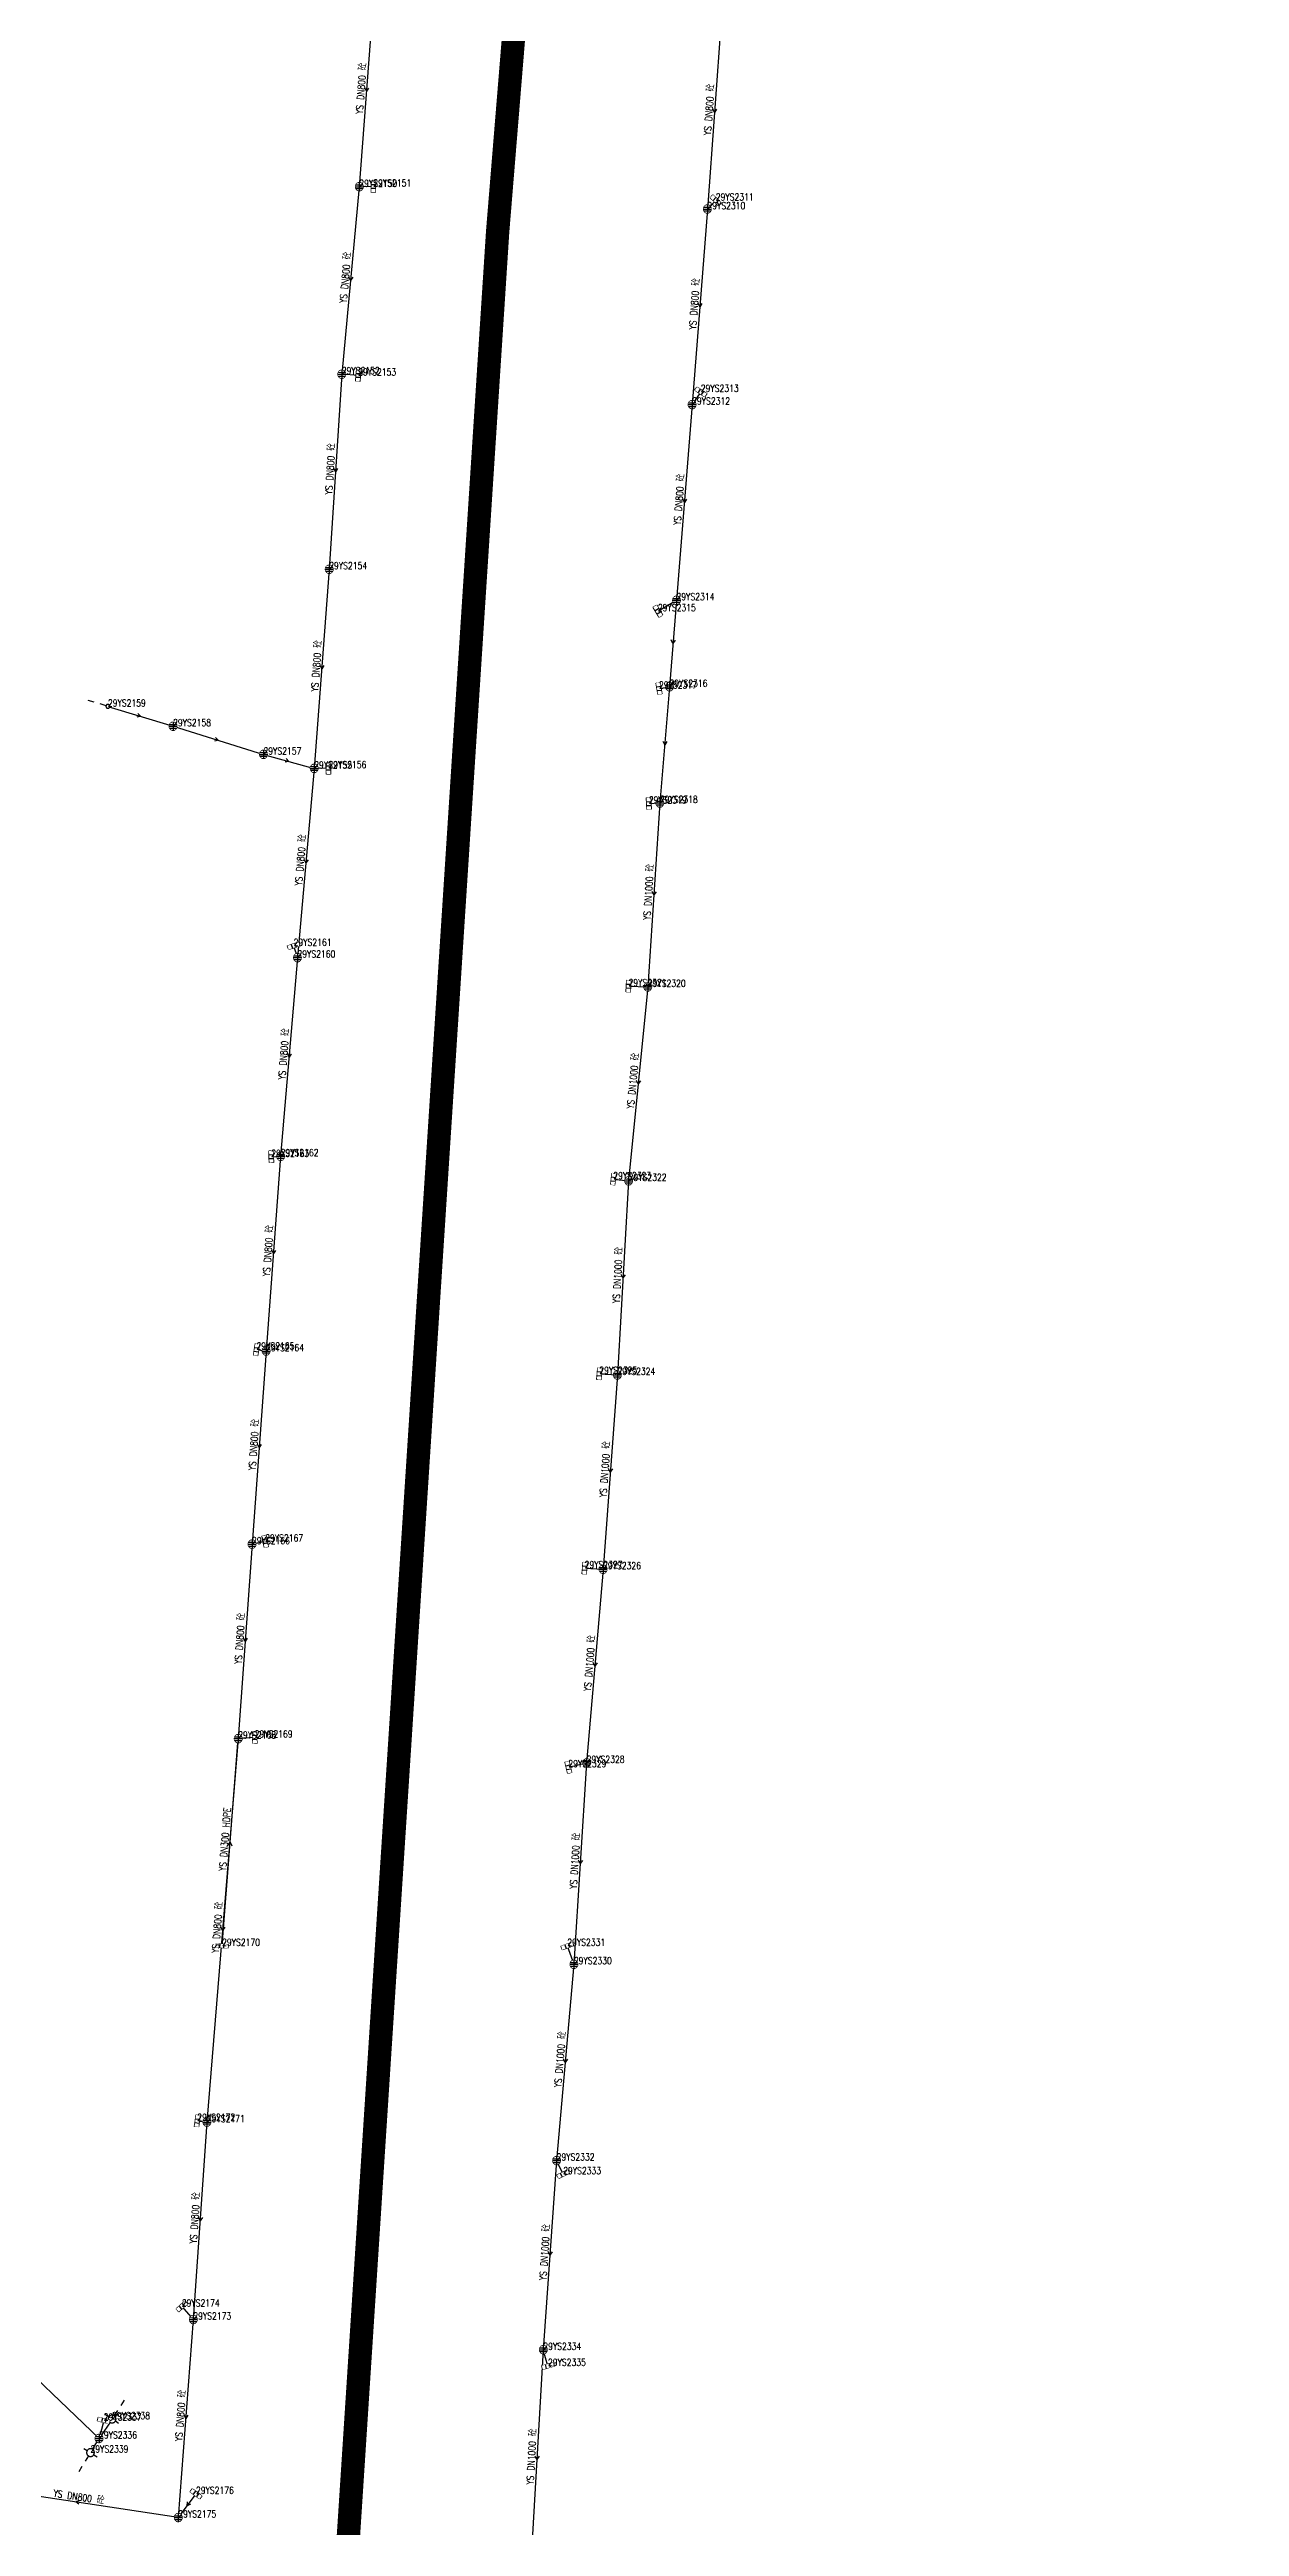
# Model space of a CAD drawing. Extents: x 78813 to 99477, y 2421021 to 2448125.
# Drawn here: x 83383.4 to 83536.4, y 2432918.6 to 2433237 of the extents above; entities that cross this region are included whole.
import ezdxf
from ezdxf.enums import TextEntityAlignment as Align

# ---------------------------------------------------------------- set-up
doc = ezdxf.new("R2010")
doc.units = 0
doc.set_wipeout_variables(frame=1)
doc.layers.get('0').update_dxf_attribs({"linetype": 'CONTINUOUS'})
doc.layers.add('DX_YS', color=42, linetype='CONTINUOUS')
doc.layers.add('道路', color=5, linetype='CONTINUOUS')
doc.layers.add('YSANNEXE', color=7, linetype='CONTINUOUS', true_color=0xcc9900)
doc.layers.add('YSLINE', color=7, linetype='CONTINUOUS', true_color=0xcc9900)
doc.styles.add('CcNameZT', font='txt.SHX', dxfattribs={"width": 0.8, "bigfont": 'HZTXT.SHX'})
doc.styles.get("Standard").update_dxf_attribs({"font": 'txt.shx', "bigfont": 'hztxt.shx'})

# ---------------------------------------------------------------- blocks, each defined once
blk = doc.blocks.new('PS雨水井')
blk.add_lwpolyline([(1, 0), (1, 0.07), (0.99, 0.14), (0.98, 0.21), (0.96, 0.28), (0.94, 0.34), (0.91, 0.41), (0.88, 0.47), (0.85, 0.53), (0.81, 0.59), (0.77, 0.64), (0.72, 0.69), (0.67, 0.74), (0.62, 0.79), (0.56, 0.83), (0.5, 0.87), (0.44, 0.9), (0.37, 0.93), (0.31, 0.95), (0.24, 0.97), (0.17, 0.98), (0.1, 0.99), (0.03, 1), (-0.03, 1), (-0.1, 0.99), (-0.17, 0.98), (-0.24, 0.97), (-0.31, 0.95), (-0.37, 0.93), (-0.44, 0.9), (-0.5, 0.87), (-0.56, 0.83), (-0.62, 0.79), (-0.67, 0.74), (-0.72, 0.69), (-0.77, 0.64), (-0.81, 0.59), (-0.85, 0.53), (-0.88, 0.47), (-0.91, 0.41), (-0.94, 0.34), (-0.96, 0.28), (-0.98, 0.21), (-0.99, 0.14), (-1, 0.07), (-1, 0), (-1, -0.07), (-0.99, -0.14), (-0.98, -0.21), (-0.96, -0.28), (-0.94, -0.34), (-0.91, -0.41), (-0.88, -0.47), (-0.85, -0.53), (-0.81, -0.59), (-0.77, -0.64), (-0.72, -0.69), (-0.67, -0.74), (-0.62, -0.79), (-0.56, -0.83), (-0.5, -0.87), (-0.44, -0.9), (-0.37, -0.93), (-0.31, -0.95), (-0.24, -0.97), (-0.17, -0.98), (-0.1, -0.99), (-0.03, -1), (0.03, -1), (0.1, -0.99), (0.17, -0.98), (0.24, -0.97), (0.31, -0.95), (0.37, -0.93), (0.44, -0.9), (0.5, -0.87), (0.56, -0.83), (0.62, -0.79), (0.67, -0.74), (0.72, -0.69), (0.77, -0.64), (0.81, -0.59), (0.85, -0.53), (0.88, -0.47), (0.91, -0.41), (0.94, -0.34), (0.96, -0.28), (0.98, -0.21), (0.99, -0.14), (1, 0)], close=True)
blk.add_wipeout([(1, 0), (1, 0.07), (0.99, 0.14), (0.98, 0.21), (0.96, 0.28), (0.94, 0.34), (0.91, 0.41), (0.88, 0.47), (0.85, 0.53), (0.81, 0.59), (0.77, 0.64), (0.72, 0.69), (0.67, 0.74), (0.62, 0.79), (0.56, 0.83), (0.5, 0.87), (0.44, 0.9), (0.37, 0.93), (0.31, 0.95), (0.24, 0.97), (0.17, 0.98), (0.1, 0.99), (0.03, 1), (-0.03, 1), (-0.1, 0.99), (-0.17, 0.98), (-0.24, 0.97), (-0.31, 0.95), (-0.37, 0.93), (-0.44, 0.9), (-0.5, 0.87), (-0.56, 0.83), (-0.62, 0.79), (-0.67, 0.74), (-0.72, 0.69), (-0.77, 0.64), (-0.81, 0.59), (-0.85, 0.53), (-0.88, 0.47), (-0.91, 0.41), (-0.94, 0.34), (-0.96, 0.28), (-0.98, 0.21), (-0.99, 0.14), (-1, 0.07), (-1, 0), (-1, -0.07), (-0.99, -0.14), (-0.98, -0.21), (-0.96, -0.28), (-0.94, -0.34), (-0.91, -0.41), (-0.88, -0.47), (-0.85, -0.53), (-0.81, -0.59), (-0.77, -0.64), (-0.72, -0.69), (-0.67, -0.74), (-0.62, -0.79), (-0.56, -0.83), (-0.5, -0.87), (-0.44, -0.9), (-0.37, -0.93), (-0.31, -0.95), (-0.24, -0.97), (-0.17, -0.98), (-0.1, -0.99), (-0.03, -1), (0.03, -1), (0.1, -0.99), (0.17, -0.98), (0.24, -0.97), (0.31, -0.95), (0.37, -0.93), (0.44, -0.9), (0.5, -0.87), (0.56, -0.83), (0.62, -0.79), (0.67, -0.74), (0.72, -0.69), (0.77, -0.64), (0.81, -0.59), (0.85, -0.53), (0.88, -0.47), (0.91, -0.41), (0.94, -0.34), (0.96, -0.28), (0.98, -0.21), (0.99, -0.14)])
for p, q in [((-1, 0), (0, 0)), ((-0.88, 0.48), (0, 0.47)), ((0, 1), (0, 0)), ((0, 0.47), (0.88, 0.47)), ((0, 0), (0, -1)), ((0, 0), (1, 0)), ((-0.88, -0.48), (0, -0.48)), ((0, -0.48), (0.88, -0.48))]:
    blk.add_line(p, q)
blk = doc.blocks.new('PS非普查')
blk.add_lwpolyline([(3.7, 0), (5.3, 0)])
blk.add_wipeout([(0.5, 0), (0.5, 0.03), (0.5, 0.07), (0.49, 0.1), (0.48, 0.14), (0.47, 0.17), (0.46, 0.2), (0.44, 0.23), (0.42, 0.26), (0.4, 0.29), (0.38, 0.32), (0.36, 0.35), (0.33, 0.37), (0.31, 0.39), (0.28, 0.41), (0.25, 0.43), (0.22, 0.45), (0.19, 0.46), (0.15, 0.48), (0.12, 0.49), (0.09, 0.49), (0.05, 0.5), (0.02, 0.5), (-0.02, 0.5), (-0.05, 0.5), (-0.09, 0.49), (-0.12, 0.49), (-0.15, 0.48), (-0.19, 0.46), (-0.22, 0.45), (-0.25, 0.43), (-0.28, 0.41), (-0.31, 0.39), (-0.33, 0.37), (-0.36, 0.35), (-0.38, 0.32), (-0.4, 0.29), (-0.42, 0.26), (-0.44, 0.23), (-0.46, 0.2), (-0.47, 0.17), (-0.48, 0.14), (-0.49, 0.1), (-0.5, 0.07), (-0.5, 0.03), (-0.5, 0), (-0.5, -0.03), (-0.5, -0.07), (-0.49, -0.1), (-0.48, -0.14), (-0.47, -0.17), (-0.46, -0.2), (-0.44, -0.23), (-0.42, -0.26), (-0.4, -0.29), (-0.38, -0.32), (-0.36, -0.35), (-0.33, -0.37), (-0.31, -0.39), (-0.28, -0.41), (-0.25, -0.43), (-0.22, -0.45), (-0.19, -0.46), (-0.15, -0.48), (-0.12, -0.49), (-0.09, -0.49), (-0.05, -0.5), (-0.02, -0.5), (0.02, -0.5), (0.05, -0.5), (0.09, -0.49), (0.12, -0.49), (0.15, -0.48), (0.19, -0.46), (0.22, -0.45), (0.25, -0.43), (0.28, -0.41), (0.31, -0.39), (0.33, -0.37), (0.36, -0.35), (0.38, -0.32), (0.4, -0.29), (0.42, -0.26), (0.44, -0.23), (0.46, -0.2), (0.47, -0.17), (0.48, -0.14), (0.49, -0.1), (0.5, -0.07)])
blk.add_line((0.5, 0), (2.1, 0))
blk.add_lwpolyline([(0.5, 0), (0.5, 0.03), (0.5, 0.07), (0.49, 0.1), (0.48, 0.14), (0.47, 0.17), (0.46, 0.2), (0.44, 0.23), (0.42, 0.26), (0.4, 0.29), (0.38, 0.32), (0.36, 0.35), (0.33, 0.37), (0.31, 0.39), (0.28, 0.41), (0.25, 0.43), (0.22, 0.45), (0.19, 0.46), (0.15, 0.48), (0.12, 0.49), (0.09, 0.49), (0.05, 0.5), (0.02, 0.5), (-0.02, 0.5), (-0.05, 0.5), (-0.09, 0.49), (-0.12, 0.49), (-0.15, 0.48), (-0.19, 0.46), (-0.22, 0.45), (-0.25, 0.43), (-0.28, 0.41), (-0.31, 0.39), (-0.33, 0.37), (-0.36, 0.35), (-0.38, 0.32), (-0.4, 0.29), (-0.42, 0.26), (-0.44, 0.23), (-0.46, 0.2), (-0.47, 0.17), (-0.48, 0.14), (-0.49, 0.1), (-0.5, 0.07), (-0.5, 0.03), (-0.5, 0), (-0.5, -0.03), (-0.5, -0.07), (-0.49, -0.1), (-0.48, -0.14), (-0.47, -0.17), (-0.46, -0.2), (-0.44, -0.23), (-0.42, -0.26), (-0.4, -0.29), (-0.38, -0.32), (-0.36, -0.35), (-0.33, -0.37), (-0.31, -0.39), (-0.28, -0.41), (-0.25, -0.43), (-0.22, -0.45), (-0.19, -0.46), (-0.15, -0.48), (-0.12, -0.49), (-0.09, -0.49), (-0.05, -0.5), (-0.02, -0.5), (0.02, -0.5), (0.05, -0.5), (0.09, -0.49), (0.12, -0.49), (0.15, -0.48), (0.19, -0.46), (0.22, -0.45), (0.25, -0.43), (0.28, -0.41), (0.31, -0.39), (0.33, -0.37), (0.36, -0.35), (0.38, -0.32), (0.4, -0.29), (0.42, -0.26), (0.44, -0.23), (0.46, -0.2), (0.47, -0.17), (0.48, -0.14), (0.49, -0.1), (0.5, -0.07), (0.5, 0)], close=True)
blk = doc.blocks.new('PS预留口')
blk.add_lwpolyline([(4.2, 0), (5.8, 0)])
blk.add_wipeout([(1, 0), (1, 0.07), (0.99, 0.14), (0.98, 0.21), (0.96, 0.28), (0.94, 0.34), (0.91, 0.41), (0.88, 0.47), (0.85, 0.53), (0.81, 0.59), (0.77, 0.64), (0.72, 0.69), (0.67, 0.74), (0.62, 0.79), (0.56, 0.83), (0.5, 0.87), (0.44, 0.9), (0.37, 0.93), (0.31, 0.95), (0.24, 0.97), (0.17, 0.98), (0.1, 0.99), (0.03, 1), (-0.03, 1), (-0.1, 0.99), (-0.17, 0.98), (-0.24, 0.97), (-0.31, 0.95), (-0.37, 0.93), (-0.44, 0.9), (-0.5, 0.87), (-0.56, 0.83), (-0.62, 0.79), (-0.67, 0.74), (-0.72, 0.69), (-0.77, 0.64), (-0.81, 0.59), (-0.85, 0.53), (-0.88, 0.47), (-0.91, 0.41), (-0.94, 0.34), (-0.96, 0.28), (-0.98, 0.21), (-0.99, 0.14), (-1, 0.07), (-1, 0), (-1, -0.07), (-0.99, -0.14), (-0.98, -0.21), (-0.96, -0.28), (-0.94, -0.34), (-0.91, -0.41), (-0.88, -0.47), (-0.85, -0.53), (-0.81, -0.59), (-0.77, -0.64), (-0.72, -0.69), (-0.67, -0.74), (-0.62, -0.79), (-0.56, -0.83), (-0.5, -0.87), (-0.44, -0.9), (-0.37, -0.93), (-0.31, -0.95), (-0.24, -0.97), (-0.17, -0.98), (-0.1, -0.99), (-0.03, -1), (0.03, -1), (0.1, -0.99), (0.17, -0.98), (0.24, -0.97), (0.31, -0.95), (0.37, -0.93), (0.44, -0.9), (0.5, -0.87), (0.56, -0.83), (0.62, -0.79), (0.67, -0.74), (0.72, -0.69), (0.77, -0.64), (0.81, -0.59), (0.85, -0.53), (0.88, -0.47), (0.91, -0.41), (0.94, -0.34), (0.96, -0.28), (0.98, -0.21), (0.99, -0.14)])
blk.add_line((1, 0), (2.6, 0))
blk.add_lwpolyline([(1, 0), (1, 0.07), (0.99, 0.14), (0.98, 0.21), (0.96, 0.28), (0.94, 0.34), (0.91, 0.41), (0.88, 0.47), (0.85, 0.53), (0.81, 0.59), (0.77, 0.64), (0.72, 0.69), (0.67, 0.74), (0.62, 0.79), (0.56, 0.83), (0.5, 0.87), (0.44, 0.9), (0.37, 0.93), (0.31, 0.95), (0.24, 0.97), (0.17, 0.98), (0.1, 0.99), (0.03, 1), (-0.03, 1), (-0.1, 0.99), (-0.17, 0.98), (-0.24, 0.97), (-0.31, 0.95), (-0.37, 0.93), (-0.44, 0.9), (-0.5, 0.87), (-0.56, 0.83), (-0.62, 0.79), (-0.67, 0.74), (-0.72, 0.69), (-0.77, 0.64), (-0.81, 0.59), (-0.85, 0.53), (-0.88, 0.47), (-0.91, 0.41), (-0.94, 0.34), (-0.96, 0.28), (-0.98, 0.21), (-0.99, 0.14), (-1, 0.07), (-1, 0), (-1, -0.07), (-0.99, -0.14), (-0.98, -0.21), (-0.96, -0.28), (-0.94, -0.34), (-0.91, -0.41), (-0.88, -0.47), (-0.85, -0.53), (-0.81, -0.59), (-0.77, -0.64), (-0.72, -0.69), (-0.67, -0.74), (-0.62, -0.79), (-0.56, -0.83), (-0.5, -0.87), (-0.44, -0.9), (-0.37, -0.93), (-0.31, -0.95), (-0.24, -0.97), (-0.17, -0.98), (-0.1, -0.99), (-0.03, -1), (0.03, -1), (0.1, -0.99), (0.17, -0.98), (0.24, -0.97), (0.31, -0.95), (0.37, -0.93), (0.44, -0.9), (0.5, -0.87), (0.56, -0.83), (0.62, -0.79), (0.67, -0.74), (0.72, -0.69), (0.77, -0.64), (0.81, -0.59), (0.85, -0.53), (0.88, -0.47), (0.91, -0.41), (0.94, -0.34), (0.96, -0.28), (0.98, -0.21), (0.99, -0.14), (1, 0)], close=True)
for points in [[(0, 1), (0, 2)], [(0, -2), (0, -1)]]:
    blk.add_lwpolyline(points)
blk = doc.blocks.new('PS雨篦')
blk.add_lwpolyline([(-1.5, 0.5), (0, 0.5), (1.5, 0.5), (1.5, -0.5), (0, -0.5), (-1.5, -0.5)], close=True)
blk.add_wipeout([(-1.5, 0.5), (0, 0.5), (1.5, 0.5), (1.5, -0.5), (0, -0.5), (-1.5, -0.5)])
for p, q in [((-0.51, -0.5), (-0.51, 0.5)), ((0.49, -0.5), (0.49, 0.5))]:
    blk.add_line(p, q)
blk = doc.blocks.new('LX')
for p, q in [((-0.866, 0.5), (0, 0)), ((0, 0), (-0.866, -0.5))]:
    blk.add_line(p, q)

msp = doc.modelspace()

# ---------------------------------------------------------------- linework, layer by layer
at = {"layer": 'YSLINE'}
for p, q in [((83425.08, 2433243.88), (83423.25, 2433219.34)), ((83469.81, 2433241.28), (83468, 2433216.47)), ((83423.25, 2433219.34), (83421, 2433195.24)), ((83425.05, 2433219.35), (83423.25, 2433219.34)), ((83469.08, 2433217.58), (83468, 2433216.47)), ((83468, 2433216.47), (83466.04, 2433191.33)), ((83421, 2433195.24), (83419.38, 2433170.17)), ((83423.11, 2433195.07), (83421, 2433195.24)), ((83467.15, 2433192.96), (83466.04, 2433191.33)), ((83466.04, 2433191.33), (83464.03, 2433166.19)), ((83419.38, 2433170.17), (83417.45, 2433144.58)), ((83461.64, 2433164.79), (83464.03, 2433166.19)), ((83464.03, 2433166.19), (83463.14, 2433155.07)), ((83461.78, 2433154.85), (83463.14, 2433155.07)), ((83463.14, 2433155.07), (83461.89, 2433140.13)), ((83390.93, 2433152.55), (83399.31, 2433149.99)), ((83399.31, 2433149.99), (83410.93, 2433146.38)), ((83410.93, 2433146.38), (83417.45, 2433144.58)), ((83417.45, 2433144.58), (83415.3, 2433120.25)), ((83419.28, 2433144.6), (83417.45, 2433144.58)), ((83461.89, 2433140.13), (83460.34, 2433116.49)), ((83460.47, 2433140.05), (83461.89, 2433140.13)), ((83414.81, 2433121.77), (83415.3, 2433120.25)), ((83415.3, 2433120.25), (83413.14, 2433094.72)), ((83457.86, 2433116.59), (83460.34, 2433116.49)), ((83460.34, 2433116.49), (83457.88, 2433091.56)), ((83413.14, 2433094.72), (83411.27, 2433069.69)), ((83411.93, 2433094.67), (83413.14, 2433094.72)), ((83455.91, 2433091.79), (83457.88, 2433091.56)), ((83457.88, 2433091.56), (83456.43, 2433066.61)), ((83411.27, 2433069.69), (83409.46, 2433044.87)), ((83410.03, 2433069.87), (83411.27, 2433069.69)), ((83454.11, 2433066.77), (83456.43, 2433066.61)), ((83456.43, 2433066.61), (83454.59, 2433041.64)), ((83411.15, 2433045.22), (83409.46, 2433044.87)), ((83409.46, 2433044.87), (83407.68, 2433019.87)), ((83452.22, 2433041.79), (83454.59, 2433041.64)), ((83454.59, 2433041.64), (83452.48, 2433016.75)), ((83407.68, 2433019.87), (83403.66, 2432970.59)), ((83405.61, 2432993.24), (83407.68, 2433019.87)), ((83409.8, 2433020), (83407.68, 2433019.87)), ((83450.13, 2433016.19), (83452.48, 2433016.75)), ((83452.48, 2433016.75), (83450.84, 2432990.87)), ((83449.99, 2432993.23), (83450.84, 2432990.87)), ((83450.84, 2432990.87), (83448.62, 2432965.64)), ((83403.66, 2432970.59), (83401.91, 2432945.21)), ((83402.42, 2432970.74), (83403.66, 2432970.59)), ((83448.62, 2432965.64), (83446.91, 2432941.33)), ((83449.46, 2432963.89), (83448.62, 2432965.64)), ((83389.79, 2432929.92), (83367.69, 2432951.08)), ((83400.43, 2432946.9), (83401.91, 2432945.21)), ((83401.91, 2432945.21), (83399.98, 2432919.76)), ((83446.91, 2432941.33), (83445.26, 2432913.11)), ((83447.51, 2432939.24), (83446.91, 2432941.33)), ((83391.47, 2432932.42), (83389.79, 2432929.92)), ((83390.39, 2432932.23), (83389.79, 2432929.92)), ((83388.69, 2432928.1), (83389.79, 2432929.92)), ((83399.98, 2432919.76), (83373.59, 2432923.77)), ((83402.25, 2432922.8), (83399.98, 2432919.76))]:
    msp.add_line(p, q, dxfattribs=at)

# ---------------------------------------------------------------- block references
at = {"layer": 'YSANNEXE'}
for p, xscale, yscale, zscale, rotation in [((83424.17, 2433231.61), 0.4999999998092598, 0.5, 0.5, 265.8524169390578), ((83468.91, 2433228.88), 0.4999999998092598, 0.5, 0.5, 265.8524169390578), ((83422.12, 2433207.29), 0.5000000000253718, 0.5, 0.5, 264.7065013509815), ((83467.02, 2433203.9), 0.499999999900838, 0.5, 0.5, 265.279459144631), ((83420.19, 2433182.7), 0.5000000002215315, 0.5, 0.5, 266.4253747366328), ((83465.04, 2433178.76), 0.499999999900838, 0.5, 0.5, 265.279459144631), ((83463.58, 2433160.63), 0.499999999900838, 0.5, 0.5, 265.279459144631), ((83418.42, 2433157.37), 0.4999999998092598, 0.5, 0.5, 265.8524169390578), ((83395.12, 2433151.27), 0.5000000000128464, 0.5, 0.5, 343.2017192799467), ((83405.12, 2433148.19), 0.5000000000008096, 0.5000000000008096, 0.5000000000008096, 342.6287614861193), ((83462.51, 2433147.6), 0.499999999900838, 0.5, 0.5, 265.279459144631), ((83414.19, 2433145.48), 0.5000000000415065, 0.5, 0.5, 344.3476348576996), ((83416.37, 2433132.42), 0.5000000000253718, 0.5, 0.5, 264.7065013509815), ((83461.12, 2433128.31), 0.5000000002215315, 0.5, 0.5, 266.4253747366328), ((83414.22, 2433107.48), 0.499999999900838, 0.5, 0.5, 265.279459144631), ((83459.11, 2433104.02), 0.4999999998528557, 0.5, 0.5, 264.1335435540138), ((83412.21, 2433082.21), 0.4999999998092598, 0.5, 0.5, 265.8524169390578), ((83457.15, 2433079.08), 0.5000000002215315, 0.5, 0.5, 266.4253747366328), ((83410.36, 2433057.28), 0.4999999998092598, 0.5, 0.5, 265.8524169390578), ((83455.51, 2433054.12), 0.4999999998092598, 0.5, 0.5, 265.8524169390578), ((83408.57, 2433032.37), 0.4999999998092598, 0.5, 0.5, 265.8524169390578), ((83453.54, 2433029.19), 0.499999999900838, 0.5, 0.5, 265.279459144631), ((83406.65, 2433006.56), 0.5000000000332094, 0.5, 0.5, 85.37071147479104), ((83451.66, 2433003.81), 0.5000000002215315, 0.5, 0.5, 266.4253747366328), ((83405.67, 2432995.23), 0.499999999900838, 0.5, 0.5, 265.279459144631), ((83449.73, 2432978.26), 0.5000000000253718, 0.5, 0.5, 264.7065013509815), ((83402.79, 2432957.9), 0.4999999998092598, 0.5, 0.5, 265.8524169390578), ((83447.76, 2432953.49), 0.4999999998092598, 0.5, 0.5, 265.8524169390578), ((83400.94, 2432932.49), 0.4999999998092598, 0.5, 0.5, 265.8524169390578), ((83446.08, 2432927.22), 0.5000000002215315, 0.5, 0.5, 266.4253747366328), ((83386.79, 2432921.77), 0.5000000000043948, 0.5, 0.5, 171.3143807400246)]:
    msp.add_blockref('LX', p, dxfattribs=dict(at, xscale=xscale, yscale=yscale, zscale=zscale, rotation=rotation))

# ---------------------------------------------------------------- texts
at = {"layer": 'DX_YS', "style": 'CcNameZT', "width": 0.8}
for s, rotation, p in [(' YS DN800 砼', 85.7344, (83423.92, 2433231.63, 1.91)), (' YS DN800 砼', 85.8112, (83468.66, 2433228.9, 1.99)), (' YS DN800 砼', 84.6665, (83421.88, 2433207.31, 1.95)), (' YS DN800 砼', 85.5501, (83466.77, 2433203.92, 1.97)), (' YS DN800 砼', 86.3102, (83419.94, 2433182.72, 1.93)), (' YS DN800 砼', 85.4286, (83464.79, 2433178.78, 2.02)), (' YS DN800 砼', 85.672, (83418.17, 2433157.39, 1.91)), (' YS DN800 砼', 84.9606, (83416.13, 2433132.44, 1.8)), (' YS DN1000 砼', 86.2443, (83460.87, 2433128.33, 1.96)), (' YS DN800 砼', 85.1656, (83413.97, 2433107.51, 1.88)), (' YS DN1000 砼', 84.3575, (83458.86, 2433104.05, 1.92)), (' YS DN800 砼', 85.7274, (83411.96, 2433082.23, 1.84)), (' YS DN1000 砼', 86.6879, (83456.9, 2433079.1, 1.99)), (' YS DN800 砼', 85.8209, (83410.12, 2433057.3, 1.85)), (' YS DN1000 砼', 85.788, (83455.26, 2433054.14, 1.9)), (' YS DN800 砼', 85.9359, (83408.32, 2433032.39, 1.89)), (' YS DN1000 砼', 85.1472, (83453.29, 2433029.21, 1.88)), (' YS DN300 HDPE', 85.5505, (83406.4, 2433006.57, 2.77)), (' YS DN1000 砼', 86.3699, (83451.41, 2433003.82, 1.79)), (' YS DN1000 砼', 84.9791, (83449.48, 2432978.28, 1.84)), (' YS DN800 砼', 86.0502, (83402.54, 2432957.92, 1.85)), (' YS DN1000 砼', 85.9671, (83447.52, 2432953.51, 1.84)), (' YS DN800 砼', 85.6547, (83400.69, 2432932.51, 1.71)), (' YS DN1000 砼', 86.6542, (83445.83, 2432927.24, 1.35)), (' YS DN800 砼', 351.3531, (83386.82, 2432922.01, 0.68))]:
    msp.add_text(s, height=0.9, rotation=rotation, dxfattribs=at).set_placement(p, align=Align.CENTER)

# ---------------------------------------------------------------- next in the draw order: block references
at = {"layer": 'DX_YS', "xscale": 0.5, "yscale": 0.5, "zscale": 0.5}
for p in [(83423.25, 2433219.34, 1.95), (83468, 2433216.47, 1.97), (83421, 2433195.24, 1.93), (83466.04, 2433191.33, 2.02), (83419.38, 2433170.17, 1.91), (83464.03, 2433166.19, 2), (83463.14, 2433155.07, 1.97), (83399.31, 2433149.99, 2.46), (83410.93, 2433146.38, 2.18), (83417.45, 2433144.58, 1.8), (83461.89, 2433140.13, 1.96), (83415.3, 2433120.25, 1.88), (83460.34, 2433116.49, 1.92), (83413.14, 2433094.72, 1.84), (83457.88, 2433091.56, 1.99), (83411.27, 2433069.69, 1.85), (83456.43, 2433066.61, 1.9), (83409.46, 2433044.87, 1.89), (83454.59, 2433041.64, 1.88), (83407.68, 2433019.87, 1.85), (83452.48, 2433016.75, 1.79), (83450.84, 2432990.87, 1.84), (83403.66, 2432970.59, 1.85), (83448.62, 2432965.64, 1.84), (83401.91, 2432945.21, 1.71), (83446.91, 2432941.33, 1.35), (83389.79, 2432929.92, 2.45), (83399.98, 2432919.76, 0.68)]:
    msp.add_blockref('PS雨水井', p, dxfattribs=at)
at = {"layer": 'DX_YS', "yscale": 0.5, "zscale": 0.5}
for name, p, xscale, rotation in [('PS非普查', (83390.93, 2433152.55, 2.64), 0.5000000000216244, 163.0654201554397), ('PS雨篦', (83457.86, 2433116.59, 2.85), 0.5000000000669506, 267.6227011963489), ('PS雨篦', (83405.61, 2432993.24, 2.77), 0.4999999999887498, 355.550452562), ('PS雨篦', (83402.25, 2432922.8, 2.92), 0.5000000000444161, 143.2267224577108)]:
    msp.add_blockref(name, p, dxfattribs=dict(at, xscale=xscale, rotation=rotation))

# ---------------------------------------------------------------- next in the draw order: block references
for name, p, xscale, rotation in [('PS雨篦', (83425.05, 2433219.35, 2.75), 0.500000000017468, 90.31742490207151), ('PS雨篦', (83469.08, 2433217.58, 2.72), 0.4999999999949548, 135.6273009753318), ('PS雨篦', (83423.11, 2433195.07, 2.78), 0.4999999997746419, 85.49312672514823), ('PS雨篦', (83467.15, 2433192.96, 2.79), 0.5000000000830305, 145.7535236660375), ('PS雨篦', (83461.64, 2433164.79, 3.01), 0.4999999998895239, 300.2579258321804), ('PS雨篦', (83461.78, 2433154.85, 3.15), 0.4999999999017684, 279.4691790437768), ('PS雨篦', (83419.28, 2433144.6, 2.7), 0.4999999998796824, 90.3434583378982), ('PS雨篦', (83460.47, 2433140.05, 2.94), 0.500000000077984, 273.3096102465843), ('PS雨篦', (83414.81, 2433121.77, 2.68), 0.499999999998624, 197.8665569581642), ('PS雨篦', (83411.93, 2433094.67, 2.59), 0.5000000001358249, 272.3642962386536), ('PS雨篦', (83455.91, 2433091.79, 2.95), 0.5000000000965554, 263.2158123790653), ('PS雨篦', (83410.03, 2433069.87, 2.72), 0.5000000000018601, 261.8310881443082), ('PS雨篦', (83454.11, 2433066.77, 2.99), 0.4999999999623024, 266.0649585032691), ('PS雨篦', (83411.15, 2433045.22, 2.75), 0.4999999998121135, 101.7642392766973), ('PS雨篦', (83452.22, 2433041.79, 3.02), 0.5000000002203384, 266.3365261137789), ('PS雨篦', (83409.8, 2433020, 2.75), 0.499999999945372, 93.50408036343065), ('PS雨篦', (83450.13, 2433016.19, 2.92), 0.4999999999265217, 283.3111648385556), ('PS雨篦', (83449.99, 2432993.23, 2.76), 0.5000000000530044, 199.6861285172277), ('PS雨篦', (83402.42, 2432970.74, 2.68), 0.4999999998801274, 262.9317683428184), ('PS雨篦', (83449.46, 2432963.89, 2.76), 0.4999999999208735, 25.55072278210213), ('PS雨篦', (83400.43, 2432946.9, 2.51), 0.5000000001280989, 221.2506282385286), ('PS雨篦', (83447.51, 2432939.24, 2.59), 0.4999999999833475, 16.14035242459031), ('PS预留口', (83391.47, 2432932.42, 2.43), 0.4999999998596394, 56.18328884196327), ('PS预留口', (83388.69, 2432928.1, 3.13), 0.4999999999704627, 238.6753153655048)]:
    msp.add_blockref(name, p, dxfattribs=dict(at, xscale=xscale, rotation=rotation))
at = {"layer": 'YSANNEXE', "xscale": 0.4999999999587626, "yscale": 0.5, "zscale": 0.5, "rotation": 233.1938226147921}
msp.add_blockref('LX', (83401.11, 2432921.28), dxfattribs=at)

# ---------------------------------------------------------------- next in the draw order: texts
at = {"layer": 'DX_YS', "width": 0.8}
for s, p in [('29YS2154', (83419.38, 2433170.17, 1.91)), ('29YS2314', (83464.03, 2433166.19, 2)), ('29YS2159', (83390.93, 2433152.55, 2.64)), ('29YS2158', (83399.31, 2433149.99, 2.46)), ('29YS2157', (83410.93, 2433146.38, 2.18)), ('29YS2321', (83457.86, 2433116.59, 2.85)), ('29YS2320', (83460.34, 2433116.49, 1.92)), ('29YS2322', (83457.88, 2433091.56, 1.99)), ('29YS2324', (83456.43, 2433066.61, 1.9)), ('29YS2326', (83454.59, 2433041.64, 1.88)), ('29YS2328', (83452.48, 2433016.75, 1.79)), ('29YS2170', (83405.61, 2432993.24, 2.77)), ('29YS2334', (83446.91, 2432941.33, 1.35)), ('29YS2176', (83402.25, 2432922.8, 2.92)), ('29YS2175', (83399.98, 2432919.76, 0.68))]:
    msp.add_text(s, height=0.9, dxfattribs=at).set_placement(p)
at = {"layer": 'DX_YS', "style": 'CcNameZT', "width": 0.8}
msp.add_text(' YS DN800 砼', height=0.9, rotation=85.3366, dxfattribs=at).set_placement((83405.42, 2432995.25, 1.85), align=Align.CENTER)

# ---------------------------------------------------------------- next in the draw order: linework, layer by layer
at = {"layer": '道路', "const_width": 3, "flags": 128}
msp.add_lwpolyline([(83418.46, 2432865.07), (83441.04, 2433213.59), (83473.57, 2433610.88), (83496.48, 2433845.36), (83522.69, 2434043.71), (83551.59, 2434225.41), (83632.54, 2434592.44), (83704.48, 2434885.07), (83814.73, 2435350.43), (83853.16, 2435485.68), (83922.04, 2435775.53), (84014.38, 2436152.15), (84026.75, 2436212.72), (84117.9, 2436534.7), (84191.62, 2436733.72), (84286.43, 2436958.63), (84364.79, 2437129.17), (84510.06, 2437396.11), (84629.95, 2437590.16), (84907.59, 2437968.04), (85036.71, 2438125.29), (85280.2, 2438417.61)], dxfattribs=at)

# ---------------------------------------------------------------- next in the draw order: block references
at = {"layer": 'DX_YS', "xscale": 0.499999999938913, "yscale": 0.5, "zscale": 0.5, "rotation": 165.4870294655939}
msp.add_blockref('PS雨篦', (83390.39, 2432932.23, 3.17), dxfattribs=at)

# ---------------------------------------------------------------- next in the draw order: texts
at = {"layer": 'DX_YS', "width": 0.8}
for s, p in [('29YS2150', (83423.25, 2433219.34, 1.95)), ('29YS2151', (83425.05, 2433219.35, 2.75)), ('29YS2310', (83468, 2433216.47, 1.97)), ('29YS2311', (83469.08, 2433217.58, 2.72)), ('29YS2152', (83421, 2433195.24, 1.93)), ('29YS2153', (83423.11, 2433195.07, 2.78)), ('29YS2312', (83466.04, 2433191.33, 2.02)), ('29YS2313', (83467.15, 2433192.96, 2.79)), ('29YS2315', (83461.64, 2433164.79, 3.01)), ('29YS2317', (83461.78, 2433154.85, 3.15)), ('29YS2316', (83463.14, 2433155.07, 1.97)), ('29YS2155', (83417.45, 2433144.58, 1.8)), ('29YS2156', (83419.28, 2433144.6, 2.7)), ('29YS2319', (83460.47, 2433140.05, 2.94)), ('29YS2318', (83461.89, 2433140.13, 1.96)), ('29YS2161', (83414.81, 2433121.77, 2.68)), ('29YS2160', (83415.3, 2433120.25, 1.88)), ('29YS2163', (83411.93, 2433094.67, 2.59)), ('29YS2162', (83413.14, 2433094.72, 1.84)), ('29YS2323', (83455.91, 2433091.79, 2.95)), ('29YS2165', (83410.03, 2433069.87, 2.72)), ('29YS2164', (83411.27, 2433069.69, 1.85)), ('29YS2325', (83454.11, 2433066.77, 2.99)), ('29YS2166', (83409.46, 2433044.87, 1.89)), ('29YS2167', (83411.15, 2433045.22, 2.75)), ('29YS2327', (83452.22, 2433041.79, 3.02)), ('29YS2168', (83407.68, 2433019.87, 1.85)), ('29YS2169', (83409.8, 2433020, 2.75)), ('29YS2329', (83450.13, 2433016.19, 2.92)), ('29YS2331', (83449.99, 2432993.23, 2.76)), ('29YS2330', (83450.84, 2432990.87, 1.84)), ('29YS2172', (83402.42, 2432970.74, 2.68)), ('29YS2171', (83403.66, 2432970.59, 1.85)), ('29YS2332', (83448.62, 2432965.64, 1.84)), ('29YS2333', (83449.46, 2432963.89, 2.76)), ('29YS2174', (83400.43, 2432946.9, 2.51)), ('29YS2173', (83401.91, 2432945.21, 1.71)), ('29YS2335', (83447.51, 2432939.24, 2.59)), ('29YS2339', (83388.69, 2432928.1, 3.13))]:
    msp.add_text(s, height=0.9, dxfattribs=at).set_placement(p)

# ---------------------------------------------------------------- next in the draw order: texts
for s, p in [('29YS2336', (83389.79, 2432929.92, 2.45)), ('29YS2337', (83390.39, 2432932.23, 3.17)), ('29YS2338', (83391.47, 2432932.42, 2.43))]:
    msp.add_text(s, height=0.9, dxfattribs=at).set_placement(p)

doc.saveas('drawing.dxf')
